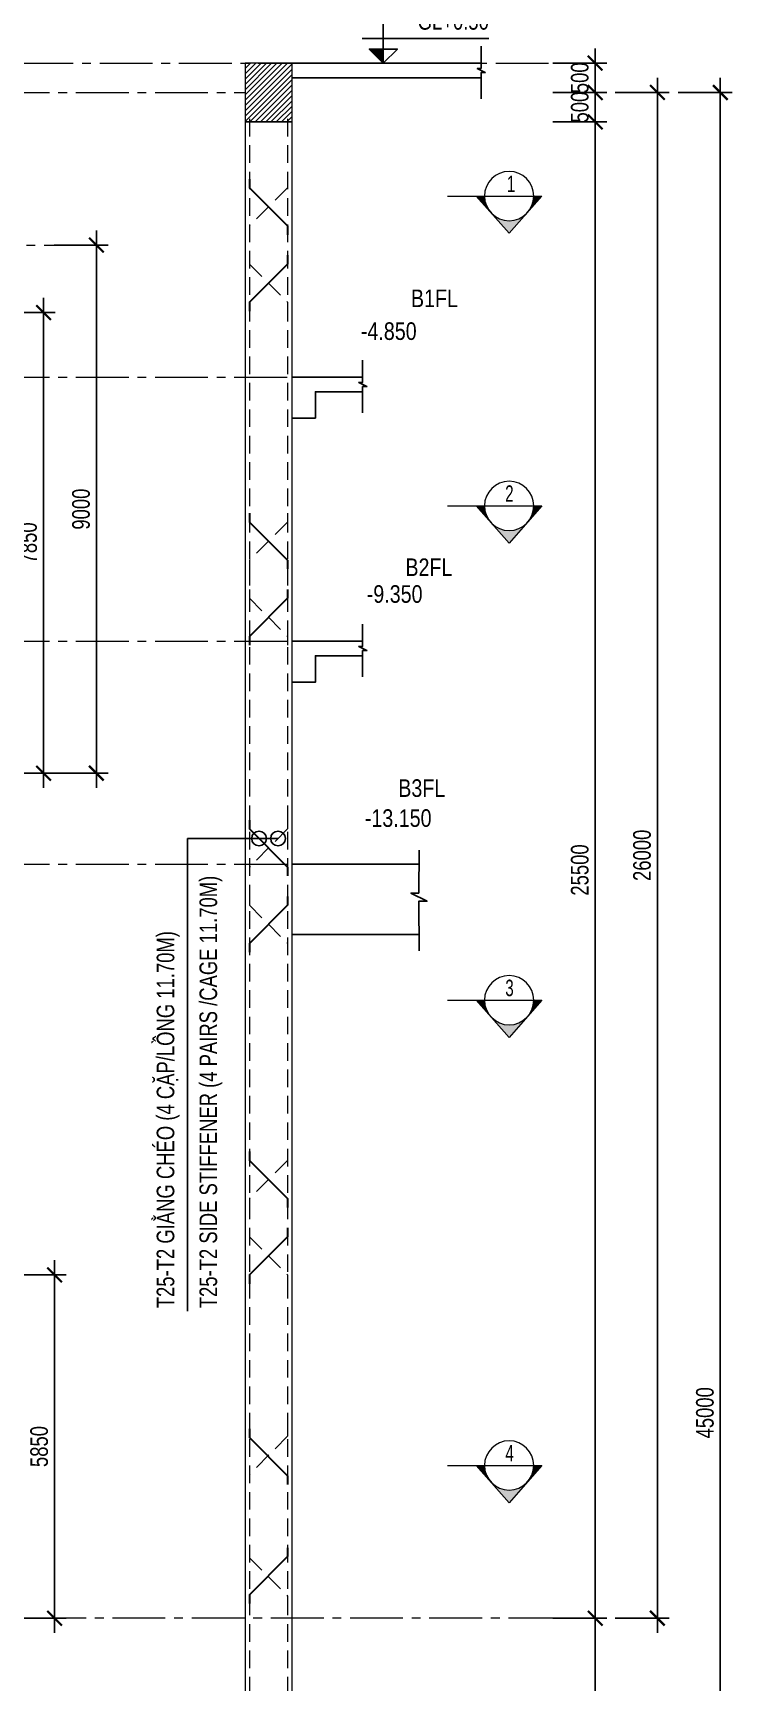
# Model space of a CAD drawing. Header units: millimetres. Extents: x 2746337 to 7547699, y -363432 to 15720.
# Drawn here: x 3507411 to 3519327, y -124330 to -96229 of the extents above; entities that cross this region are included whole.
import ezdxf
from ezdxf.enums import TextEntityAlignment as Align

# ---------------------------------------------------------------- set-up
doc = ezdxf.new("R2010")
doc.units = ezdxf.units.MM
doc.header["$LTSCALE"] = 1200
doc.header["$PDMODE"] = 3
doc.linetypes.add('CENTER2', pattern=[1.125, 0.75, -0.125, 0.125, -0.125])
doc.linetypes.add('HIDDEN', pattern=[0.375, 0.25, -0.125])
for name, color, linetype, lineweight in [('1', 9, 'Continuous', 13), ('BOUND', 3, 'Continuous', 20), ('CODE', 3, 'Continuous', 15), ('ENOTE', 2, 'Continuous', 15), ('Grid line', 160, 'CENTER2', 5), ('HIDE', 8, 'HIDDEN', 13), ('K-THUOC', 1, 'Continuous', 18), ('LEADER', 8, 'Continuous', 9), ('S-Beam - Cont', 60, 'Continuous', 25), ('T2CO', 4, 'Continuous', 30), ('T2HI', 4, 'HIDDEN', 13), ('TEXTVN', 2, 'Continuous', 20)]:
    doc.layers.add(name, color=color, linetype=linetype, lineweight=lineweight)
for name, color, linetype in [('CDC.02.DIM', 1, 'Continuous'), ('CDC.06.TEXT', 2, 'Continuous'), ('CDC.10.HATCH', 251, 'Continuous'), ('Q-Dim-line', 75, 'Continuous')]:
    doc.layers.add(name, color=color, linetype=linetype)
doc.styles.add('DB_Arial', font='arial.ttf', dxfattribs={"width": 0.8})
doc.styles.add('SMTEXT', font='arial.ttf', dxfattribs={"width": 0.75})
doc.styles.add('TEXTVN', font='VHELVCN.TTF', dxfattribs={"width": 0.8})
doc.dimstyles.new('BSV1-100', dxfattribs={"dimtxt": 300, "dimasz": 250, "dimexe": 200, "dimexo": 0, "dimgap": 108, "dimtad": 1, "dimdec": 0, "dimdsep": 46, "dimtxsty": 'SMTEXT', "dimblk": 'ARCHTICK', "dimcen": 100, "dimdle": 250, "dimclrd": 256, "dimclre": 256, "dimclrt": 1, "dimadec": 0, "dimazin": 0, "dimtfac": 1, "dimtdec": 0, "dimtix": 1, "dimtmove": 2, "dimatfit": 3, "dimfxl": 720, "dimfxlon": 1, "dimtolj": 1, "dimtzin": 0, "dimarcsym": 0})
doc.dimstyles.new('BSV25', dxfattribs={"dimtxt": 300, "dimasz": 250, "dimexe": 200, "dimexo": 0, "dimgap": 108, "dimtad": 1, "dimdec": 0, "dimlfac": 0.25, "dimdsep": 46, "dimtxsty": 'SMTEXT', "dimblk": 'ARCHTICK', "dimcen": 100, "dimdle": 250, "dimclrd": 256, "dimclre": 256, "dimclrt": 2, "dimadec": 0, "dimazin": 0, "dimtfac": 1, "dimtdec": 0, "dimtix": 1, "dimtmove": 2, "dimatfit": 3, "dimfxl": 800, "dimfxlon": 1, "dimtolj": 1, "dimtzin": 0, "dimarcsym": 0})

# ---------------------------------------------------------------- blocks, each defined once
blk = doc.blocks.new('_ArchTick')
at = {"color": 0, "linetype": 'ByBlock', "const_width": 0.15}
blk.add_lwpolyline([(-0.5, -0.5), (0.5, 0.5)], dxfattribs=at)
blk = doc.blocks.new('tag_cd')
at = {"layer": 'CDC.10.HATCH'}
blk.add_hatch(color=256, dxfattribs=at).paths.add_polyline_path([(180, 240), (420, 0), (420, 240)])
at = {"layer": 'CDC.02.DIM'}
for points in [[(420, 240), (420, 0), (660, 240), (180, 240), (420, 0), (420, 1020)], [(60, 420), (2220, 420)], [(0, 0), (840, 0)]]:
    blk.add_lwpolyline(points, dxfattribs=at)
at = {"layer": 'CDC.06.TEXT', "ltscale": 0.5, "style": 'SMTEXT', "width": 0.75}
blk.add_attdef('CD', text='', height=300, dxfattribs=at).set_placement((2220, 570), align=Align.RIGHT)
blk = doc.blocks.new('*D2380')
at = {"layer": 'Defpoints', "color": 0, "transparency": 16777216}
for p in [(3478936, -97242), (3478374, -102092), (3512083, -102092)]:
    blk.add_point(p, dxfattribs=at)
at = {"layer": 'K-THUOC', "lineweight": -2, "transparency": 16777216}
for p, q in [((3478374, -96992), (3478374, -102342)), ((3478936, -97242), (3478174, -97242)), ((3479094, -102092), (3478174, -102092))]:
    blk.add_line(p, q, dxfattribs=at)
at = {"layer": 'K-THUOC', "lineweight": -2, "transparency": 16777216, "xscale": 250, "yscale": 250, "zscale": 250}
for p, rotation in [((3478374, -97242), 90), ((3478374, -102092), 270)]:
    blk.add_blockref('_ArchTick', p, dxfattribs=dict(at, rotation=rotation))
at = {"layer": 'K-THUOC', "color": 1, "transparency": 16777216, "insert": (3478113, -99667), "char_height": 300, "attachment_point": 5, "rotation": 90, "style": 'SMTEXT'}
blk.add_mtext('\\A1;4850', dxfattribs=at)
blk = doc.blocks.new('*D2381')
at = {"layer": 'Defpoints', "color": 0, "transparency": 16777216}
for p in [(3512083, -102092), (3478374, -106592), (3512067, -106592)]:
    blk.add_point(p, dxfattribs=at)
at = {"layer": 'K-THUOC', "lineweight": -2, "transparency": 16777216}
for p, q in [((3478374, -101842), (3478374, -106842)), ((3479094, -102092), (3478174, -102092)), ((3479094, -106592), (3478174, -106592))]:
    blk.add_line(p, q, dxfattribs=at)
at = {"layer": 'K-THUOC', "lineweight": -2, "transparency": 16777216, "xscale": 250, "yscale": 250, "zscale": 250}
for p, rotation in [((3478374, -102092), 90), ((3478374, -106592), 270)]:
    blk.add_blockref('_ArchTick', p, dxfattribs=dict(at, rotation=rotation))
at = {"layer": 'K-THUOC', "color": 1, "transparency": 16777216, "insert": (3478113, -104342), "char_height": 300, "attachment_point": 5, "rotation": 90, "style": 'SMTEXT'}
blk.add_mtext('\\A1;4500', dxfattribs=at)
blk = doc.blocks.new('*D2382')
at = {"layer": 'Defpoints', "color": 0, "transparency": 16777216}
for p in [(3510811, -106592), (3478374, -110392), (3512067, -110392)]:
    blk.add_point(p, dxfattribs=at)
at = {"layer": 'K-THUOC', "lineweight": -2, "transparency": 16777216}
for p, q in [((3478374, -106342), (3478374, -110642)), ((3479094, -106592), (3478174, -106592)), ((3479094, -110392), (3478174, -110392))]:
    blk.add_line(p, q, dxfattribs=at)
at = {"layer": 'K-THUOC', "lineweight": -2, "transparency": 16777216, "xscale": 250, "yscale": 250, "zscale": 250}
for p, rotation in [((3478374, -106592), 90), ((3478374, -110392), 270)]:
    blk.add_blockref('_ArchTick', p, dxfattribs=dict(at, rotation=rotation))
at = {"layer": 'K-THUOC', "color": 1, "transparency": 16777216, "insert": (3478113, -108492), "char_height": 300, "attachment_point": 5, "rotation": 90, "style": 'SMTEXT'}
blk.add_mtext('\\A1;3800', dxfattribs=at)
blk = doc.blocks.new('*D2392')
at = {"layer": 'Defpoints', "color": 0, "transparency": 16777216}
for p in [(3496699, -117392), (3507779, -117392), (3496699, -123242)]:
    blk.add_point(p, dxfattribs=at)
at = {"layer": 'K-THUOC', "lineweight": -2, "transparency": 16777216}
for p, q in [((3507779, -123492), (3507779, -117142)), ((3507059, -117392), (3507979, -117392)), ((3507059, -123242), (3507979, -123242))]:
    blk.add_line(p, q, dxfattribs=at)
at = {"layer": 'K-THUOC', "lineweight": -2, "transparency": 16777216, "xscale": 250, "yscale": 250, "zscale": 250}
for p, rotation in [((3507779, -117392), 90), ((3507779, -123242), 270)]:
    blk.add_blockref('_ArchTick', p, dxfattribs=dict(at, rotation=rotation))
at = {"layer": 'K-THUOC', "color": 1, "transparency": 16777216, "insert": (3507517, -120317), "char_height": 300, "attachment_point": 5, "rotation": 90, "style": 'SMTEXT'}
blk.add_mtext('\\A1;5850', dxfattribs=at)
blk = doc.blocks.new('*D2394')
at = {"layer": 'Defpoints', "color": 0, "transparency": 16777216}
for p in [(3497412, -99843), (3508492, -99843), (3497412, -108843)]:
    blk.add_point(p, dxfattribs=at)
at = {"layer": 'K-THUOC', "lineweight": -2, "transparency": 16777216}
for p, q in [((3508492, -109093), (3508492, -99593)), ((3507772, -99843), (3508692, -99843)), ((3507772, -108843), (3508692, -108843))]:
    blk.add_line(p, q, dxfattribs=at)
at = {"layer": 'K-THUOC', "lineweight": -2, "transparency": 16777216, "xscale": 250, "yscale": 250, "zscale": 250}
for p, rotation in [((3508492, -99843), 90), ((3508492, -108843), 270)]:
    blk.add_blockref('_ArchTick', p, dxfattribs=dict(at, rotation=rotation))
at = {"layer": 'K-THUOC', "color": 1, "transparency": 16777216, "insert": (3508231, -104343), "char_height": 300, "attachment_point": 5, "rotation": 90, "style": 'SMTEXT'}
blk.add_mtext('\\A1;9000', dxfattribs=at)
blk = doc.blocks.new('SIGSEC')
at = {"layer": '1', "lineweight": 9}
h = blk.add_hatch(color=256, dxfattribs=at)
h.dxf.hatch_style = 1
h.paths.add_polyline_path([(-420, 0), (-560, 0), (-315, -278, -0.182676)])
h = blk.add_hatch(color=256, dxfattribs=at)
h.dxf.hatch_style = 1
h.paths.add_polyline_path([(560, 0), (420, 0, -0.182676), (315, -278)])
h = blk.add_hatch(color=256, dxfattribs=at)
h.dxf.hatch_style = 1
h.paths.add_polyline_path([(315, -278, -0.451416), (-315, -278), (0, -635)])
at = {"layer": '1', "lineweight": 9, "elevation": 0}
blk.add_lwpolyline([(1050, 0), (-560, 0), (0, -635), (560, 0)], dxfattribs=at)
at = {"layer": '1', "lineweight": 9}
blk.add_circle((0, 0), 420, dxfattribs=at)
at = {"layer": 'BOUND', "lineweight": 9, "style": 'TEXTVN', "width": 0.8}
blk.add_attdef('SEC', text='', height=280, dxfattribs=at).set_placement((0, 210, 0), align=Align.MIDDLE_CENTER)
blk = doc.blocks.new('*D2408')
at = {"layer": 'Defpoints', "color": 0, "transparency": 16777216}
for p in [(3511827, -96742), (3516995, -96742), (3511827, -97242)]:
    blk.add_point(p, dxfattribs=at)
at = {"layer": 'K-THUOC', "lineweight": -2, "transparency": 16777216}
for p, q in [((3516995, -96742), (3516995, -96492)), ((3516275, -96742), (3517195, -96742)), ((3516995, -97242), (3516995, -96742)), ((3516275, -97242), (3517195, -97242)), ((3516995, -97242), (3516995, -97492))]:
    blk.add_line(p, q, dxfattribs=at)
at = {"layer": 'K-THUOC', "lineweight": -2, "transparency": 16777216, "xscale": 250, "yscale": 250, "zscale": 250}
for p, rotation in [((3516995, -96742), 270), ((3516995, -97242), 90)]:
    blk.add_blockref('_ArchTick', p, dxfattribs=dict(at, rotation=rotation))
at = {"layer": 'K-THUOC', "color": 1, "transparency": 16777216, "insert": (3516733, -96992), "char_height": 300, "attachment_point": 5, "rotation": 90, "style": 'SMTEXT'}
blk.add_mtext('\\A1;500', dxfattribs=at)
blk = doc.blocks.new('*D2409')
at = {"layer": 'Defpoints', "color": 0, "transparency": 16777216}
for p in [(3511827, -97242), (3511827, -97742), (3516995, -97742)]:
    blk.add_point(p, dxfattribs=at)
at = {"layer": 'K-THUOC', "lineweight": -2, "transparency": 16777216}
for p, q in [((3516995, -97242), (3516995, -96992)), ((3516275, -97242), (3517195, -97242)), ((3516995, -97242), (3516995, -97742)), ((3516275, -97742), (3517195, -97742)), ((3516995, -97742), (3516995, -97992))]:
    blk.add_line(p, q, dxfattribs=at)
at = {"layer": 'K-THUOC', "lineweight": -2, "transparency": 16777216, "xscale": 250, "yscale": 250, "zscale": 250}
for p, rotation in [((3516995, -97242), 270), ((3516995, -97742), 90)]:
    blk.add_blockref('_ArchTick', p, dxfattribs=dict(at, rotation=rotation))
at = {"layer": 'K-THUOC', "color": 1, "transparency": 16777216, "insert": (3516733, -97492), "char_height": 300, "attachment_point": 5, "rotation": 90, "style": 'SMTEXT'}
blk.add_mtext('\\A1;500', dxfattribs=at)
blk = doc.blocks.new('*D2410')
at = {"layer": 'Defpoints', "color": 0, "transparency": 16777216}
for p in [(3511827, -97742), (3506280, -123242), (3516995, -123242)]:
    blk.add_point(p, dxfattribs=at)
at = {"layer": 'K-THUOC', "lineweight": -2, "transparency": 16777216}
for p, q in [((3516995, -97492), (3516995, -123492)), ((3516275, -97742), (3517195, -97742)), ((3516275, -123242), (3517195, -123242))]:
    blk.add_line(p, q, dxfattribs=at)
at = {"layer": 'K-THUOC', "lineweight": -2, "transparency": 16777216, "xscale": 250, "yscale": 250, "zscale": 250}
for p, rotation in [((3516995, -97742), 90), ((3516995, -123242), 270)]:
    blk.add_blockref('_ArchTick', p, dxfattribs=dict(at, rotation=rotation))
at = {"layer": 'K-THUOC', "color": 1, "transparency": 16777216, "insert": (3516733, -110492), "char_height": 300, "attachment_point": 5, "rotation": 90, "style": 'SMTEXT'}
blk.add_mtext('\\A1;25500', dxfattribs=at)
blk = doc.blocks.new('*D2411')
at = {"layer": 'Defpoints', "color": 0, "transparency": 16777216}
for p in [(3506280, -123242), (3507852, -142242), (3516995, -142242)]:
    blk.add_point(p, dxfattribs=at)
at = {"layer": 'K-THUOC', "lineweight": -2, "transparency": 16777216}
for p, q in [((3516995, -122992), (3516995, -142492)), ((3516275, -123242), (3517195, -123242)), ((3516275, -142242), (3517195, -142242))]:
    blk.add_line(p, q, dxfattribs=at)
at = {"layer": 'K-THUOC', "lineweight": -2, "transparency": 16777216, "xscale": 250, "yscale": 250, "zscale": 250}
for p, rotation in [((3516995, -123242), 90), ((3516995, -142242), 270)]:
    blk.add_blockref('_ArchTick', p, dxfattribs=dict(at, rotation=rotation))
at = {"layer": 'K-THUOC', "color": 1, "transparency": 16777216, "insert": (3516733, -132742), "char_height": 300, "attachment_point": 5, "rotation": 90, "style": 'SMTEXT'}
blk.add_mtext('\\A1;19000', dxfattribs=at)
blk = doc.blocks.new('*D2412')
at = {"layer": 'Defpoints', "color": 0, "transparency": 16777216}
for p in [(3511027, -97242), (3518055, -97242), (3506280, -123242)]:
    blk.add_point(p, dxfattribs=at)
at = {"layer": 'K-THUOC', "lineweight": -2, "transparency": 16777216}
for p, q in [((3518055, -123492), (3518055, -96992)), ((3517335, -97242), (3518255, -97242)), ((3517335, -123242), (3518255, -123242))]:
    blk.add_line(p, q, dxfattribs=at)
at = {"layer": 'K-THUOC', "lineweight": -2, "transparency": 16777216, "xscale": 250, "yscale": 250, "zscale": 250}
for p, rotation in [((3518055, -97242), 90), ((3518055, -123242), 270)]:
    blk.add_blockref('_ArchTick', p, dxfattribs=dict(at, rotation=rotation))
at = {"layer": 'K-THUOC', "color": 1, "transparency": 16777216, "insert": (3517794, -110242), "char_height": 300, "attachment_point": 5, "rotation": 90, "style": 'SMTEXT'}
blk.add_mtext('\\A1;26000', dxfattribs=at)
blk = doc.blocks.new('*D2413')
at = {"layer": 'Defpoints', "color": 0, "transparency": 16777216}
for p in [(3511027, -97242), (3511027, -142242), (3519127, -142242)]:
    blk.add_point(p, dxfattribs=at)
at = {"layer": 'K-THUOC', "lineweight": -2, "transparency": 16777216}
for p, q in [((3519127, -96992), (3519127, -142492)), ((3518407, -97242), (3519327, -97242)), ((3518407, -142242), (3519327, -142242))]:
    blk.add_line(p, q, dxfattribs=at)
at = {"layer": 'K-THUOC', "lineweight": -2, "transparency": 16777216, "xscale": 250, "yscale": 250, "zscale": 250}
for p, rotation in [((3519127, -97242), 90), ((3519127, -142242), 270)]:
    blk.add_blockref('_ArchTick', p, dxfattribs=dict(at, rotation=rotation))
at = {"layer": 'K-THUOC', "color": 1, "transparency": 16777216, "insert": (3518866, -119742), "char_height": 300, "attachment_point": 5, "rotation": 90, "style": 'SMTEXT'}
blk.add_mtext('\\A1;45000', dxfattribs=at)
blk = doc.blocks.new('*D2415')
at = {"layer": 'Defpoints', "color": 0, "transparency": 16777216}
for p in [(3497112, -100993), (3497112, -108843), (3507590, -108843)]:
    blk.add_point(p, dxfattribs=at)
at = {"layer": 'K-THUOC', "lineweight": -2, "transparency": 16777216}
for p, q in [((3507590, -100743), (3507590, -109093)), ((3506870, -100993), (3507790, -100993)), ((3506870, -108843), (3507790, -108843))]:
    blk.add_line(p, q, dxfattribs=at)
at = {"layer": 'K-THUOC', "lineweight": -2, "transparency": 16777216, "xscale": 250, "yscale": 250, "zscale": 250}
for p, rotation in [((3507590, -100993), 90), ((3507590, -108843), 270)]:
    blk.add_blockref('_ArchTick', p, dxfattribs=dict(at, rotation=rotation))
at = {"layer": 'K-THUOC', "color": 1, "transparency": 16777216, "insert": (3507329, -104918), "char_height": 300, "attachment_point": 5, "rotation": 90, "style": 'SMTEXT'}
blk.add_mtext('\\A1;7850', dxfattribs=at)

msp = doc.modelspace()

# ---------------------------------------------------------------- hatches: boundary and pattern name
at = {"layer": 'CDC.10.HATCH'}
h = msp.add_hatch(dxfattribs=at)
h.set_pattern_fill('ANSI31', color=256, scale=20)
h.set_pattern_definition([(45, (724168.92, -106998.686), (-44.9012806, 44.9012806), [])])
h.paths.add_polyline_path([(3511026.6, -97742.4), (3511826.6, -97742.4), (3511826.6, -96742.4), (3511026.6, -96742.4)])

# ---------------------------------------------------------------- linework, layer by layer
at = {"layer": 'BOUND'}
for points in [[(3511026.6, -97742.4), (3511826.6, -97742.4), (3511826.6, -96742.4), (3511026.6, -96742.4)], [(3511026.6, -142242.4), (3511826.6, -142242.4), (3511826.6, -97742.4), (3511026.6, -97742.4)]]:
    msp.add_lwpolyline(points, close=True, dxfattribs=at)
at = {"layer": 'BOUND', "lineweight": 20}
msp.add_lwpolyline([(3511826.6, -101592.4), (3511826.6, -97742.4), (3511026.6, -97742.4), (3511026.6, -142242.4), (3511826.6, -142242.4), (3511826.6, -116792.4)], dxfattribs=at)
at = {"layer": 'CODE'}
for points in [[(3512476.2, -102092.4, 0, 0, 0), (3513550.2, -102092.4, 0, 0, 0), (3513013.2, -102092.4, 0, 660, 0), (3513013.2, -101762.4, 0, 0, 0), (3513013.2, -101562.4, 0, 0, 0), (3514013.2, -101562.4, 0, 0, 0)], [(3512476.2, -106592.4, 0, 0, 0), (3513550.2, -106592.4, 0, 0, 0), (3513013.2, -106592.4, 0, 660, 0), (3513013.2, -106262.4, 0, 0, 0), (3513013.2, -106062.4, 0, 0, 0), (3514013.2, -106062.4, 0, 0, 0)], [(3512476.2, -110392.4, 0, 0, 0), (3513550.2, -110392.4, 0, 0, 0), (3513013.2, -110392.4, 0, 660, 0), (3513013.2, -110062.4, 0, 0, 0), (3513013.2, -109862.4, 0, 0, 0), (3514013.2, -109862.4, 0, 0, 0)]]:
    msp.add_lwpolyline(points, format="xyseb", dxfattribs=at)
at = {"layer": 'Grid line', "color": 2}
for p, q in [((3474392.2, -97242.4), (3511026.6, -97242.4)), ((3474392.2, -102092.4), (3511911.1, -102092.4)), ((3474392.2, -106592.4), (3511895.1, -106592.4)), ((3474392.2, -110392.4), (3511895.1, -110392.4))]:
    msp.add_line(p, q, dxfattribs=at)
at = {"layer": 'Grid line'}
for p, q in [((3496798.9, -99842.7), (3507778.6, -99842.7)), ((3507778.6, -108842.7), (3496117.4, -108842.7)), ((3507778.6, -117392.8), (3486383.8, -117392.8)), ((3516417, -123242.4), (3479748.9, -123242.4))]:
    msp.add_line(p, q, dxfattribs=at)
msp.add_lwpolyline([(3488298.7, -96742.4), (3516215.9, -96742.4)], dxfattribs=at)
at = {"layer": 'HIDE'}
for p, q in [((3511101.6, -97692.4), (3511101.6, -142042.4)), ((3511751.6, -97692.4), (3511751.6, -142042.4))]:
    msp.add_line(p, q, dxfattribs=at)
at = {"layer": 'Q-Dim-line'}
for points in [[(3515050.2, -96451.7), (3515050.2, -96832.7), (3514983.1, -96832.7), (3515121.9, -96903.4), (3515050.2, -96903.4), (3515050.2, -97350.5)], [(3513030.7, -101801.7), (3513030.7, -102182.7), (3512963.6, -102182.7), (3513102.4, -102253.4), (3513030.7, -102253.4), (3513030.7, -102700.5)], [(3513030.7, -106301.7), (3513030.7, -106682.7), (3512963.6, -106682.7), (3513102.4, -106753.4), (3513030.7, -106753.4), (3513030.7, -107200.5)], [(3513991.6, -110153.8), (3513987, -110884.2), (3513852.8, -110884.2), (3514130.4, -111025.6), (3513987, -111025.6), (3513991.6, -111868.7)]]:
    msp.add_lwpolyline(points, dxfattribs=at)
at = {"layer": 'S-Beam - Cont'}
for points in [[(3515043.3, -96742.4), (3513350, -96742.4), (3513350, -96742.4), (3511826.6, -96742.4)], [(3511826.6, -96992.4), (3513600, -96992.4), (3513600, -96992.4), (3515043.3, -96992.4)], [(3513023.8, -102092.4), (3511826.6, -102092.4)], [(3513023.8, -102342.4), (3512226.6, -102342.4), (3512226.6, -102792.4), (3511826.6, -102792.4)], [(3513023.8, -106592.4), (3511826.6, -106592.4)], [(3513023.8, -106842.4), (3512226.6, -106842.4), (3512226.6, -107292.4), (3511826.6, -107292.4)], [(3513991.6, -110392.4), (3511826.6, -110392.4)], [(3511826.6, -111592.4), (3513991.6, -111592.4)]]:
    msp.add_lwpolyline(points, dxfattribs=at)
at = {"layer": 'T2CO'}
for points in [[(3511101.6, -98717.4), (3511101.6, -98867.4), (3511751.6, -99517.4), (3511751.6, -99667.4)], [(3511751.6, -100017.4), (3511751.6, -100167.4), (3511101.6, -100817.4), (3511101.6, -100967.4)], [(3511101.6, -104412.5), (3511101.6, -104562.5), (3511751.6, -105212.5), (3511751.6, -105362.5)], [(3511751.6, -105712.5), (3511751.6, -105862.5), (3511101.6, -106512.5), (3511101.6, -106662.5)], [(3511101.6, -109642.9), (3511101.6, -109792.9), (3511751.6, -110442.9), (3511751.6, -110592.9)], [(3511751.6, -110942.9), (3511751.6, -111092.9), (3511101.6, -111742.9), (3511101.6, -111892.9)], [(3511101.6, -115291.8), (3511101.6, -115441.8), (3511751.6, -116091.8), (3511751.6, -116241.8)], [(3511751.6, -116591.8), (3511751.6, -116741.8), (3511101.6, -117391.8), (3511101.6, -117541.8)], [(3511101.6, -120015.3), (3511101.6, -120165.3), (3511751.6, -120815.3), (3511751.6, -120965.3)], [(3511751.6, -122041.7), (3511751.6, -122191.7), (3511101.6, -122841.7), (3511101.6, -122991.7)]]:
    msp.add_lwpolyline(points, dxfattribs=at)
at = {"layer": 'T2HI'}
for points in [[(3511751.6, -98717.4), (3511751.6, -98867.4), (3511101.6, -99517.4), (3511101.6, -99667.4)], [(3511101.6, -100017.4), (3511101.6, -100167.4), (3511751.6, -100817.4), (3511751.6, -100967.4)], [(3511751.6, -104412.5), (3511751.6, -104562.5), (3511101.6, -105212.5), (3511101.6, -105362.5)], [(3511101.6, -105712.5), (3511101.6, -105862.5), (3511751.6, -106512.5), (3511751.6, -106662.5)], [(3511751.6, -109642.9), (3511751.6, -109792.9), (3511101.6, -110442.9), (3511101.6, -110592.9)], [(3511101.6, -110942.9), (3511101.6, -111092.9), (3511751.6, -111742.9), (3511751.6, -111892.9)], [(3511751.6, -115291.8), (3511751.6, -115441.8), (3511101.6, -116091.8), (3511101.6, -116241.8)], [(3511101.6, -116591.8), (3511101.6, -116741.8), (3511751.6, -117391.8), (3511751.6, -117541.8)], [(3511751.6, -119992.9), (3511751.6, -120142.9), (3511101.6, -120792.9), (3511101.6, -120942.9)], [(3511101.6, -122064), (3511101.6, -122214), (3511751.6, -122864), (3511751.6, -123014)]]:
    msp.add_lwpolyline(points, dxfattribs=at)

# ---------------------------------------------------------------- block references
at = {"layer": '1', "lineweight": 20}
ref = msp.add_blockref('SIGSEC', (3515527.5, -99007.7), dxfattribs=dict(at, xscale=-1))
ref.add_attrib('SEC', '1', dxfattribs={"layer": 'BOUND', "lineweight": 9, "height": 280, "style": 'TEXTVN', "width": 0.8}).set_placement((3515561.6, -98797.7, 0), align=Align.MIDDLE_CENTER)
ref = msp.add_blockref('SIGSEC', (3515527.5, -104287.7), dxfattribs=dict(at, xscale=-1))
ref.add_attrib('SEC', '2', dxfattribs={"layer": 'BOUND', "lineweight": 9, "height": 280, "style": 'TEXTVN', "width": 0.8}).set_placement((3515531.7, -104077.7, 0), align=Align.MIDDLE_CENTER)
ref = msp.add_blockref('SIGSEC', (3515527.5, -112711.4), dxfattribs=dict(at, xscale=-1))
ref.add_attrib('SEC', '3', dxfattribs={"layer": 'BOUND', "lineweight": 9, "height": 280, "style": 'TEXTVN', "width": 0.8}).set_placement((3515534.1, -112501.4, 0), align=Align.MIDDLE_CENTER)
ref = msp.add_blockref('SIGSEC', (3515527.5, -120639.6, 0), dxfattribs=dict(at, xscale=-1))
ref.add_attrib('SEC', '4', dxfattribs={"layer": 'BOUND', "lineweight": 9, "height": 280, "style": 'TEXTVN', "width": 0.8}).set_placement((3515535.3, -120429.6, 0), align=Align.MIDDLE_CENTER)
at = {"layer": 'ENOTE'}
msp.add_blockref('tag_cd', (3512961.9, -96742.4), dxfattribs=at).add_auto_attribs({'CD': 'GL+0.50'})

# ---------------------------------------------------------------- texts
at = {"layer": 'ENOTE', "style": 'DB_Arial', "width": 0.8}
for s, p in [('-4.850', (3513000.5, -101459.3)), ('-9.350', (3513100.8, -105938.8)), ('-13.150', (3513067.8, -109757.1))]:
    msp.add_text(s, height=300, dxfattribs=at).set_placement(p)
at = {"layer": 'TEXTVN', "style": 'DB_Arial', "width": 0.8}
for s, p in [('B1FL', (3513854, -100900.2)), ('B2FL', (3513759.5, -105482.5)), ('B3FL', (3513637.5, -109246.7))]:
    msp.add_text(s, height=300, dxfattribs=at).set_placement(p)
at = {"layer": 'TEXTVN', "lineweight": 20, "style": 'SMTEXT', "width": 0.75}
for s, p in [('T25-T2 SIDE STIFFENER (4 PAIRS /CAGE 11.70M)', (3510549.6, -117959.8)), ('T25-T2 GIẰNG CHÉO (4 CẶP/LỒNG 11.70M)', (3509819.6, -117959.8))]:
    msp.add_text(s, height=300, rotation=90, dxfattribs=at).set_placement(p)

# ---------------------------------------------------------------- dimensions: what is measured, and where the dimension line sits
at = {"layer": 'K-THUOC'}
for base, p1, p2, picture, middle in [((3516994.5, -96742.4), (3511826.6, -97242.4), (3511826.6, -96742.4), '*D2408', (3516733.4, -96992.4)), ((3478374, -102092.4), (3478936.4, -97242.4), (3512083.5, -102092.4), '*D2380', (3478112.8, -99667.4)), ((3518055.4, -97242.4), (3506280, -123242.4), (3511026.6, -97242.4), '*D2412', (3517794.2, -110242.4)), ((3519127.3, -142242.4), (3511026.6, -97242.4), (3511026.6, -142242.4), '*D2413', (3518866.1, -119742.4)), ((3516994.5, -97742.4), (3511826.6, -97242.4), (3511826.6, -97742.4), '*D2409', (3516733.4, -97492.4)), ((3516994.5, -123242.4), (3511826.6, -97742.4), (3506280, -123242.4), '*D2410', (3516733.4, -110492.4)), ((3508491.9, -99842.7), (3497412.2, -108842.7), (3497412.2, -99842.7), '*D2394', (3508230.7, -104342.7)), ((3507590.1, -108842.7), (3497112.2, -100992.7), (3497112.2, -108842.7), '*D2415', (3507329, -104917.7)), ((3478374, -106592.4), (3512083.5, -102092.4), (3512067.5, -106592.4), '*D2381', (3478112.8, -104342.4)), ((3478374, -110392.4), (3510810.9, -106592.4), (3512067.5, -110392.4), '*D2382', (3478112.7, -108492.4)), ((3507778.6, -117392.4), (3496698.9, -123242.4), (3496698.9, -117392.4), '*D2392', (3507517.4, -120317.4)), ((3516994.5, -142242.4), (3506280, -123242.4), (3507851.7, -142242.4), '*D2411', (3516733.4, -132742.4))]:
    dim = msp.add_linear_dim(base=base, p1=p1, p2=p2, angle=90, dimstyle='BSV1-100', dxfattribs=at)
    dim.commit()
    dim.dimension.update_dxf_attribs({"geometry": picture, "text_midpoint": middle})

# ---------------------------------------------------------------- leaders
at = {"layer": 'LEADER'}
for points in [[(3511589.1, -109955.4), (3510046.5, -109955.4), (3510046.5, -117955.4)], [(3511264.1, -109955.4), (3510046.5, -109955.4), (3510046.5, -118007.7)]]:
    msp.add_leader(points, dimstyle='BSV25', override={"dimldrblk": 'Origin'}, dxfattribs=at)

doc.saveas('drawing.dxf')
